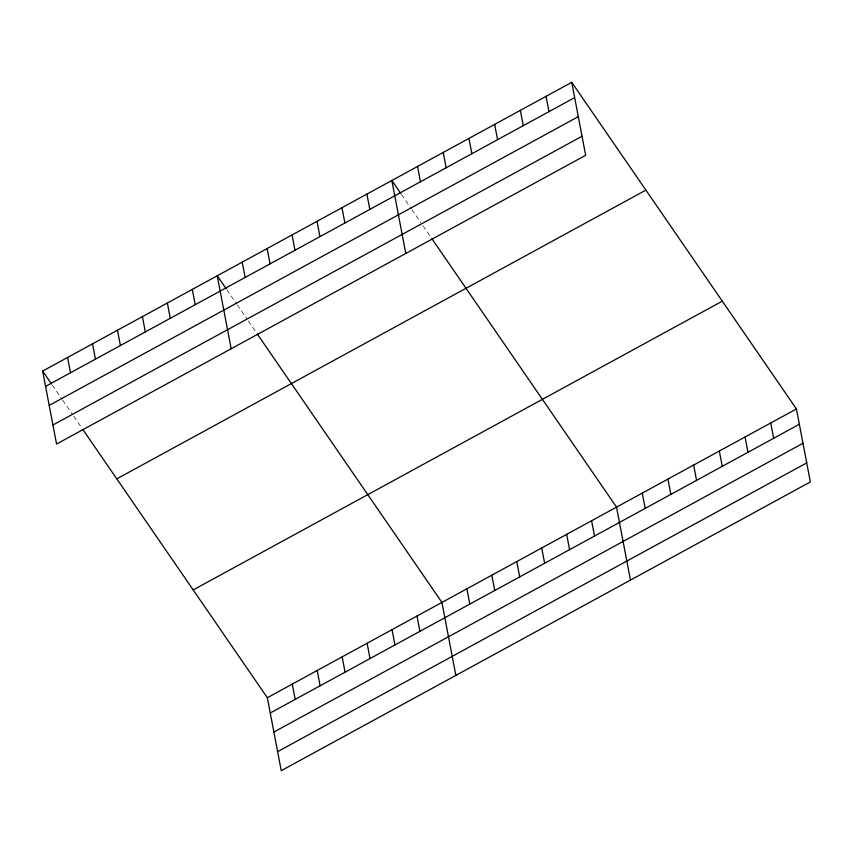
<?xml version="1.0" encoding="UTF-8"?>
<svg xmlns="http://www.w3.org/2000/svg" width="853" height="853" viewBox="0 0 853 853"><rect width="100%" height="100%" fill="white"/><g stroke="black" fill="none" stroke-linecap="round" stroke-linejoin="round"><path stroke-width="0.64" stroke-dasharray="4.26 3.2" d="M401.496 194.505L411.135 208.516M411.871 209.603L420.774 222.537M422.992 225.768L431.149 237.624M226.887 289.796L236.526 303.807M237.273 304.884L246.912 318.894M248.394 321.059L256.55 332.915M52.289 385.087L61.928 399.097M62.674 400.174L72.313 414.185M73.795 416.339L81.952 428.195"/><path stroke-width="1.28" d="M571.745 82.314L585.67 155.289L56.565 444.04L42.65 371.066L571.745 82.314L796.435 408.96L810.35 481.934L281.255 770.685L267.33 697.711L82.688 429.283M45.572 386.366L574.666 97.615M49.197 405.399L578.302 116.648M52.939 425.007L582.034 136.256M116.797 478.864L645.892 190.112M193.183 589.924L722.288 301.173M267.33 697.711L796.435 408.96M270.252 713.012L799.346 424.261M273.877 732.045L802.982 443.293M277.62 751.653L806.725 462.902M400.75 193.428L391.858 180.495L405.772 253.469M431.895 238.701L616.538 507.14L630.452 580.104M226.152 288.719L217.248 275.786L231.174 348.749M257.286 333.992L441.929 602.421L455.854 675.395M42.65 371.066L51.543 384.01M770.728 422.981L773.65 438.282M745.032 437.013L747.953 452.303M719.335 451.034L722.256 466.335M693.638 465.056L696.549 480.356M667.931 479.087L670.853 494.377M642.234 493.109L645.156 508.409M546.048 96.346L548.969 111.636M520.351 110.368L523.273 125.668M591.598 520.746L594.509 536.047M494.655 124.399L497.566 139.689M566.648 534.362L569.569 549.663M468.958 138.421L471.869 153.721M541.708 547.978L544.63 563.268M443.251 152.442L446.172 167.742M516.769 561.583L519.68 576.884M417.554 166.474L420.476 181.764M491.818 575.199L494.74 590.5M466.879 588.815L469.8 604.105M366.907 194.111L369.829 209.401M341.968 207.716L344.889 223.017M416.989 616.037L419.911 631.337M317.028 221.332L319.939 236.633M392.049 629.653L394.96 644.943M292.078 234.948L294.999 250.238M367.099 643.258L370.021 658.559M267.138 248.554L270.06 263.854M342.16 656.874L345.081 672.175M242.199 262.17L245.11 277.47M317.22 670.49L320.131 685.78M292.27 684.095L295.191 699.396M192.309 289.391L195.23 304.692M167.369 303.007L170.28 318.308M142.419 316.623L145.341 331.913M117.479 330.228L120.401 345.529M92.54 343.844L95.451 359.145M67.59 357.46L70.511 372.75"/></g></svg>
